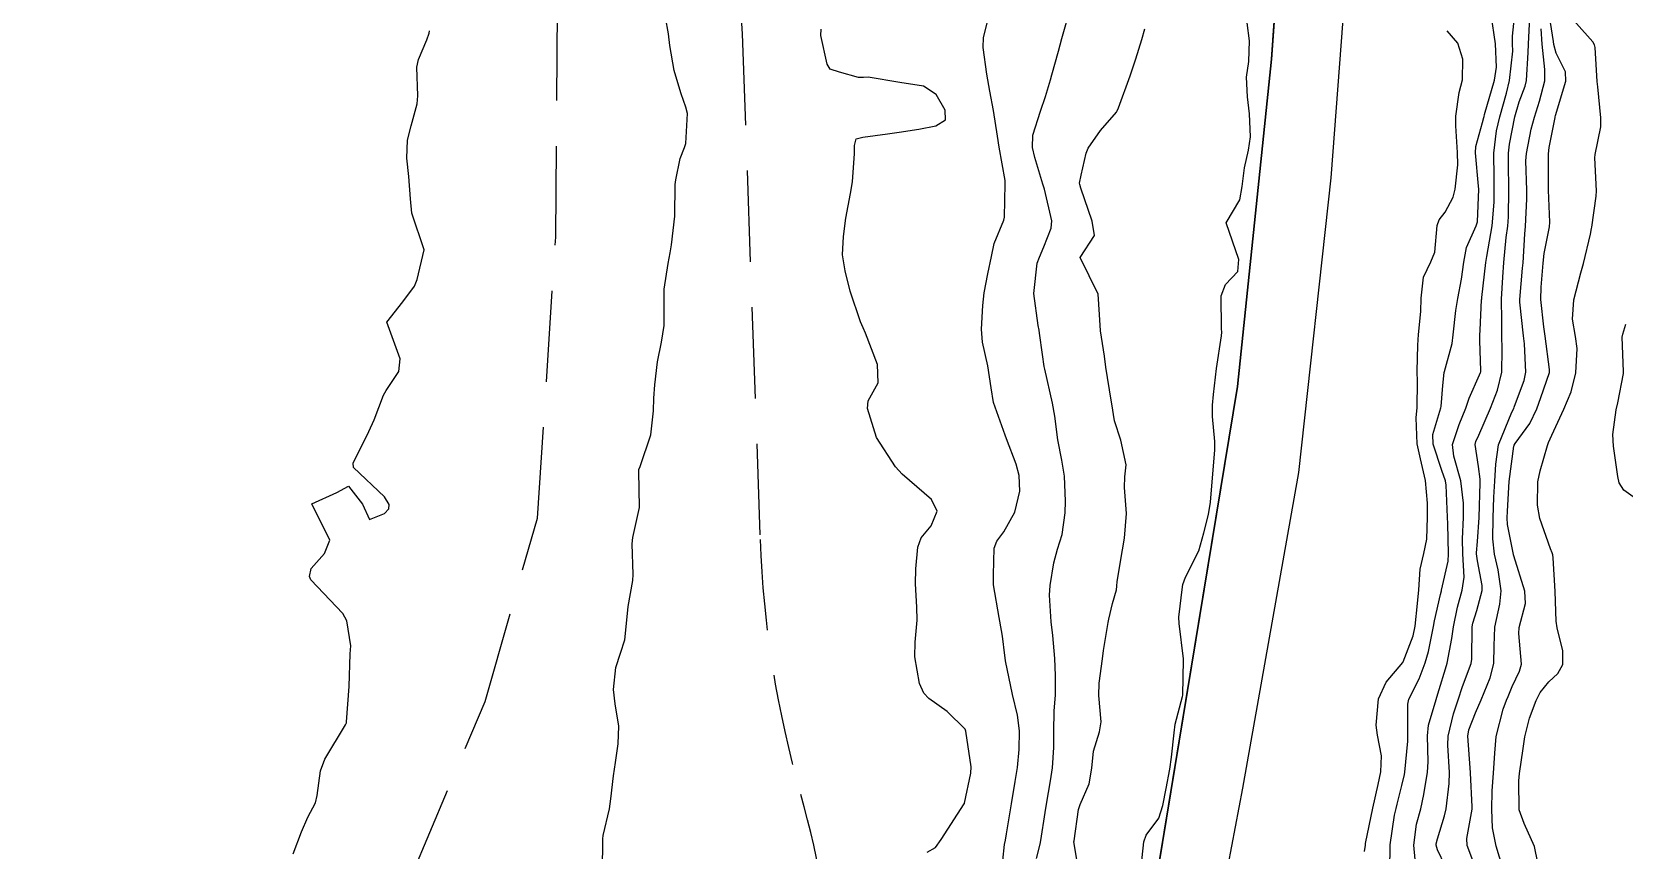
# Model space of a CAD drawing. Header units: metres. Extents: x 298520 to 308411, y 7433745 to 7450750.
# Drawn here: x 305099.4 to 305186.8, y 7438022.5 to 7438067.4 of the extents above; entities that cross this region are included whole.
import ezdxf

# ---------------------------------------------------------------- set-up
doc = ezdxf.new("R2010")
doc.units = ezdxf.units.M
doc.header["$LTSCALE"] = 10
doc.linetypes.add('CONTINUO', pattern=[0])
doc.linetypes.add('DASHED', pattern=[0.75, 0.5, -0.25])
for name, color, linetype in [('Curvas de Nivel 1m', 11, 'Continuous'), ('Curvas de Nivel 5m', 15, 'Continuous'), ('Eixo_Estaqueamento', 45, 'CONTINUO'), ('Linha Férrea', 251, 'TRACKS'), ('Vias Secundárias', 230, 'DASHED')]:
    doc.layers.add(name, color=color, linetype=linetype)
doc.linetypes.add('TRACKS', pattern='A,0.15,[130,ltypeshp.shx,S=0.25,R=0,X=0,Y=0],0.15', length=0.3)

msp = doc.modelspace()

# ---------------------------------------------------------------- linework, layer by layer
at = {"layer": 'Curvas de Nivel 1m', "flags": 128}
for points, elevation in [([(305175.293, 7438022.02), (305175.217, 7438022.813), (305175.367, 7438023.969), (305175.592, 7438024.809), (305175.767, 7438025.585), (305175.96, 7438026.806), (305175.993, 7438027.382), (305175.963, 7438028.806), (305176.01, 7438029.384), (305176.437, 7438030.802), (305176.48, 7438030.926), (305176.611, 7438031.34), (305176.943, 7438032.482), (305177.034, 7438032.796), (305177.299, 7438034.141), (305177.39, 7438034.793), (305177.602, 7438035.858), (305177.874, 7438036.788), (305177.969, 7438037.509), (305177.9, 7438038.788), (305177.882, 7438039.617), (305177.935, 7438040.788), (305177.946, 7438041.577), (305177.794, 7438042.79), (305177.414, 7438044.146), (305177.343, 7438044.794), (305177.692, 7438045.883), (305178.058, 7438046.787), (305178.253, 7438047.334), (305178.82, 7438048.606), (305178.869, 7438048.733), (305178.882, 7438048.779), (305178.881, 7438048.837), (305178.84, 7438050.474), (305178.831, 7438050.78), (305178.847, 7438051.048), (305178.935, 7438052.716), (305178.939, 7438052.779), (305178.941, 7438052.847), (305179.171, 7438054.776), (305179.226, 7438055.105), (305179.517, 7438056.771), (305179.623, 7438058.079), (305179.629, 7438058.77), (305179.614, 7438059.434), (305179.608, 7438060.77), (305179.758, 7438061.992), (305179.932, 7438062.766), (305180.298, 7438064.052), (305180.459, 7438064.758), (305180.638, 7438066.365), (305180.625, 7438066.756), (305180.619, 7438067.177), (305180.795, 7438068.754)], 712), ([(305182.186, 7438021.034), (305181.837, 7438022.737), (305181.264, 7438024.004), (305181.002, 7438024.745), (305180.971, 7438026.332), (305181.011, 7438026.746), (305181.208, 7438028.113), (305181.31, 7438028.743), (305181.565, 7438029.768), (305181.918, 7438030.737), (305182.153, 7438031.192), (305182.619, 7438031.772), (305183.117, 7438032.234), (305183.383, 7438032.722), (305183.394, 7438033.472), (305183.075, 7438034.724), (305183.021, 7438035.089), (305182.964, 7438036.726), (305182.865, 7438038.563), (305182.844, 7438038.728), (305182.811, 7438038.836), (305182.706, 7438039.058), (305182.128, 7438040.736), (305182.008, 7438041.463), (305182.023, 7438042.737), (305182.146, 7438043.349), (305182.545, 7438044.732), (305182.605, 7438044.901), (305182.779, 7438045.293), (305183.448, 7438046.72), (305183.856, 7438047.666), (305184.099, 7438048.711), (305184.173, 7438050.047), (305184.087, 7438050.711), (305183.919, 7438051.652), (305183.993, 7438052.713), (305184.383, 7438054.202), (305184.519, 7438054.706), (305184.909, 7438056.323), (305184.97, 7438056.642), (305184.976, 7438056.699), (305185.224, 7438058.411), (305185.245, 7438058.697), (305185.147, 7438060.512), (305185.165, 7438060.698), (305185.468, 7438062.213), (305185.476, 7438062.695), (305185.302, 7438064.405), (305185.282, 7438064.697), (305185.161, 7438066.569), (305185.134, 7438066.699), (305185.036, 7438066.877), (305183.398, 7438068.725)], 716), ([(305130.684, 7438021.348), (305130.701, 7438023.157), (305130.728, 7438023.348), (305131.068, 7438024.805), (305131.15, 7438025.344), (305131.285, 7438026.61), (305131.394, 7438027.342), (305131.553, 7438028.36), (305131.575, 7438029.34), (305131.377, 7438030.56), (305131.28, 7438031.343), (305131.408, 7438032.555), (305131.674, 7438033.34), (305131.902, 7438034.075), (305132.044, 7438035.336), (305132.102, 7438035.895), (305132.341, 7438037.333), (305132.367, 7438037.652), (305132.32, 7438039.334), (305132.347, 7438039.693), (305132.723, 7438041.33), (305132.67, 7438043.331), (305132.679, 7438043.406), (305132.755, 7438043.581), (305133.343, 7438045.321), (305133.482, 7438046.63), (305133.508, 7438047.319), (305133.556, 7438048.064), (305133.7, 7438049.317), (305133.927, 7438050.407), (305134.069, 7438051.312), (305134.071, 7438052.095), (305134.071, 7438053.312), (305134.296, 7438054.718), (305134.404, 7438055.307), (305134.47, 7438055.735), (305134.653, 7438057.304), (305134.679, 7438059.043), (305134.707, 7438059.304), (305134.955, 7438060.465), (305135.176, 7438061.083), (305135.265, 7438061.297), (305135.341, 7438062.943), (305135.26, 7438063.297), (305135, 7438064.02), (305134.702, 7438064.997), (305134.624, 7438065.306), (305134.379, 7438066.663), (305134.3, 7438067.311), (305134.136, 7438068.224)], 704), ([(305152.569, 7438021.089), (305152.754, 7438022.841), (305152.798, 7438023.086), (305152.865, 7438023.434), (305153.124, 7438025.081), (305153.324, 7438026.305), (305153.454, 7438027.077), (305153.548, 7438028.051), (305153.566, 7438029.075), (305153.454, 7438029.939), (305153.183, 7438031.081), (305152.804, 7438032.914), (305152.775, 7438033.088), (305152.76, 7438033.214), (305152.645, 7438034.28), (305152.5, 7438035.092), (305152.452, 7438035.296), (305152.145, 7438037.095), (305152.151, 7438037.633), (305152.185, 7438039.095), (305152.32, 7438039.48), (305152.712, 7438040.003), (305153.32, 7438041.081), (305153.593, 7438042.224), (305153.558, 7438043.078), (305153.388, 7438043.709), (305152.86, 7438045.089), (305152.776, 7438045.304), (305152.138, 7438047.097), (305152.007, 7438047.902), (305151.824, 7438049.1), (305151.544, 7438050.395), (305151.486, 7438051.104), (305151.556, 7438052.409), (305151.623, 7438053.102), (305151.841, 7438054.143), (305152.037, 7438055.099), (305152.18, 7438055.817), (305152.713, 7438057.092), (305152.753, 7438057.254), (305152.792, 7438059.092), (305152.775, 7438059.261), (305152.457, 7438061.095), (305152.368, 7438061.7), (305152.148, 7438063.098), (305151.942, 7438064.162), (305151.784, 7438065.102), (305151.569, 7438066.563), (305151.588, 7438067.104), (305151.896, 7438068.255)], 706), ([(305154.498, 7438022.081), (305154.703, 7438022.865), (305154.74, 7438023.058), (305154.984, 7438024.6), (305155.053, 7438025.055), (305155.268, 7438026.337), (305155.381, 7438027.052), (305155.463, 7438028.162), (305155.461, 7438029.051), (305155.479, 7438030.166), (305155.538, 7438031.051), (305155.546, 7438032.124), (305155.509, 7438033.051), (305155.394, 7438034.303), (305155.303, 7438035.053), (305155.209, 7438036.521), (305155.247, 7438037.054), (305155.461, 7438038.287), (305155.662, 7438039.05), (305155.904, 7438039.855), (305156.075, 7438041.046), (305156.101, 7438041.678), (305156.042, 7438043.047), (305155.89, 7438043.92), (305155.68, 7438045.051), (305155.507, 7438046.338), (305155.387, 7438047.054), (305154.954, 7438048.926), (305154.929, 7438049.059), (305154.83, 7438049.722), (305154.667, 7438050.889), (305154.644, 7438051.063), (305154.595, 7438051.315), (305154.354, 7438053.068), (305154.548, 7438054.724), (305154.664, 7438055.063), (305154.899, 7438055.621), (305155.317, 7438056.648), (305155.349, 7438057.056), (305154.939, 7438058.799), (305154.86, 7438059.061), (305154.413, 7438060.523), (305154.29, 7438061.07), (305154.294, 7438061.749), (305154.726, 7438063.064), (305155.001, 7438063.865), (305155.273, 7438064.795), (305155.353, 7438065.057), (305155.716, 7438066.363), (305155.903, 7438067.051), (305156.15, 7438067.946)], 707), ([(305160.213, 7438021.268), (305160.391, 7438022.992), (305160.517, 7438023.359), (305161.219, 7438024.29), (305161.442, 7438024.981), (305161.615, 7438025.911), (305161.813, 7438026.977), (305161.913, 7438027.633), (305162.054, 7438028.975), (305162.123, 7438029.44), (305162.518, 7438030.971), (305162.531, 7438031.044), (305162.574, 7438032.971), (305162.565, 7438033.039), (305162.327, 7438034.973), (305162.324, 7438035.307), (305162.516, 7438036.972), (305162.54, 7438037.116), (305162.688, 7438037.509), (305163.41, 7438038.959), (305163.695, 7438039.937), (305163.943, 7438040.952), (305164.062, 7438041.621), (305164.159, 7438042.949), (305164.294, 7438044.473), (305164.297, 7438044.947), (305164.166, 7438046.329), (305164.171, 7438046.949), (305164.219, 7438047.532), (305164.385, 7438048.947), (305164.651, 7438050.753), (305164.667, 7438050.943), (305164.653, 7438051.136), (305164.637, 7438052.944), (305164.879, 7438053.561), (305165.55, 7438054.27), (305165.609, 7438054.933), (305164.913, 7438056.94), (305165.657, 7438058.208), (305165.788, 7438058.932), (305165.918, 7438059.965), (305166.147, 7438060.928), (305166.244, 7438061.657), (305166.201, 7438062.928), (305166.076, 7438063.855), (305166.034, 7438064.93), (305166.151, 7438065.799), (305166.192, 7438066.928), (305166.063, 7438067.915)], 709), ([(305173.903, 7438021.417), (305173.922, 7438022.829), (305174.157, 7438024.454), (305174.238, 7438024.824), (305174.294, 7438025.066), (305174.552, 7438026.089), (305174.698, 7438026.681), (305174.722, 7438026.818), (305174.879, 7438028.518), (305174.888, 7438028.817), (305174.876, 7438030.542), (305174.942, 7438030.817), (305175.503, 7438031.928), (305175.84, 7438032.808), (305176.019, 7438033.426), (305176.288, 7438034.804), (305176.345, 7438035.116), (305176.679, 7438036.567), (305176.728, 7438036.753), (305176.737, 7438036.799), (305177.104, 7438038.391), (305177.121, 7438038.796), (305177.075, 7438040.441), (305177.068, 7438040.797), (305176.988, 7438042.558), (305176.949, 7438042.798), (305176.758, 7438043.352), (305176.269, 7438044.805), (305176.247, 7438045.337), (305176.701, 7438046.801), (305176.72, 7438046.875), (305176.811, 7438048.015), (305176.885, 7438048.736), (305176.896, 7438048.799), (305177.309, 7438050.325), (305177.38, 7438050.795), (305177.524, 7438052.132), (305177.624, 7438052.792), (305177.822, 7438053.853), (305177.951, 7438054.789), (305178.098, 7438055.591), (305178.641, 7438056.783), (305178.701, 7438056.997), (305178.774, 7438058.782), (305178.767, 7438058.959), (305178.601, 7438060.784), (305178.616, 7438061.136), (305178.988, 7438062.448), (305179.054, 7438062.717), (305179.07, 7438062.779), (305179.097, 7438062.882), (305179.634, 7438064.771), (305179.742, 7438065.491), (305179.699, 7438066.77), (305179.46, 7438068.371)], 711), ([(305177.347, 7438020.791), (305176.509, 7438022.558), (305176.435, 7438022.801), (305176.439, 7438022.875), (305176.516, 7438023.149), (305176.903, 7438024.423), (305176.987, 7438024.795), (305177.156, 7438026.192), (305177.167, 7438026.794), (305177.079, 7438028.294), (305177.103, 7438028.795), (305177.382, 7438030.005), (305177.64, 7438030.79), (305177.892, 7438031.509), (305178.356, 7438032.783), (305178.397, 7438033.02), (305178.415, 7438034.782), (305178.446, 7438034.992), (305178.667, 7438035.686), (305178.956, 7438036.776), (305178.955, 7438037.045), (305178.699, 7438038.404), (305178.646, 7438038.781), (305178.644, 7438038.84), (305178.71, 7438039.469), (305178.807, 7438040.779), (305178.852, 7438042.678), (305178.857, 7438042.778), (305178.858, 7438042.883), (305178.761, 7438043.571), (305178.58, 7438044.782), (305178.609, 7438044.947), (305178.778, 7438045.301), (305179.422, 7438046.771), (305179.805, 7438047.768), (305180.043, 7438048.762), (305180.067, 7438049.993), (305180.046, 7438050.762), (305180.038, 7438051.579), (305180.022, 7438052.763), (305180.09, 7438053.966), (305180.161, 7438054.761), (305180.284, 7438056.137), (305180.363, 7438056.758), (305180.405, 7438057.273), (305180.431, 7438058.758), (305180.409, 7438060.21), (305180.415, 7438060.758), (305180.471, 7438061.257), (305180.764, 7438062.753), (305181.001, 7438063.576), (305181.321, 7438064.436), (305181.398, 7438064.746), (305181.489, 7438066.285), (305181.507, 7438066.745), (305181.582, 7438068.218)], 713), ([(305113.71, 7438022.336), (305114.16, 7438023.545), (305114.521, 7438024.347), (305114.94, 7438025.125), (305115.029, 7438025.535), (305115.203, 7438026.884), (305115.45, 7438027.531), (305116.582, 7438029.406), (305116.631, 7438029.519), (305116.639, 7438029.575), (305116.78, 7438031.517), (305116.844, 7438033.302), (305116.862, 7438033.517), (305116.866, 7438033.747), (305116.649, 7438035.12), (305116.432, 7438035.522), (305114.68, 7438037.356), (305114.606, 7438037.541), (305114.687, 7438037.977), (305115.423, 7438038.805), (305115.724, 7438039.53), (305114.723, 7438041.54), (305116.11, 7438042.149), (305116.738, 7438042.505), (305117.512, 7438041.508), (305117.888, 7438040.676), (305118.718, 7438040.996), (305118.959, 7438041.249), (305118.98, 7438041.487), (305118.729, 7438041.912), (305117.026, 7438043.516), (305116.997, 7438043.758), (305117.852, 7438045.504), (305118.15, 7438046.132), (305118.671, 7438047.492), (305118.805, 7438047.741), (305119.515, 7438048.784), (305119.584, 7438049.482), (305118.843, 7438051.49), (305119.729, 7438052.612), (305120.362, 7438053.475), (305120.521, 7438053.829), (305120.893, 7438055.47), (305120.226, 7438057.477), (305120.146, 7438058.263), (305120.062, 7438059.479), (305119.949, 7438060.484), (305119.989, 7438061.48), (305120.182, 7438062.271), (305120.522, 7438063.475), (305120.554, 7438063.918), (305120.494, 7438065.475), (305120.585, 7438065.909), (305121.035, 7438066.974), (305121.171, 7438067.339), (305121.191, 7438067.469)], 703), ([(305156.885, 7438021.036), (305156.561, 7438022.991), (305156.562, 7438023.04), (305156.807, 7438024.76), (305156.904, 7438025.036), (305157.403, 7438026.179), (305157.543, 7438027.03), (305157.63, 7438027.972), (305157.963, 7438029.026), (305158.045, 7438029.569), (305157.931, 7438031.027), (305157.943, 7438031.696), (305158.127, 7438033.025), (305158.182, 7438033.48), (305158.435, 7438035.022), (305158.472, 7438035.205), (305158.668, 7438036.057), (305158.89, 7438036.807), (305158.917, 7438037.016), (305158.938, 7438037.269), (305159.231, 7438039.012), (305159.34, 7438039.642), (305159.448, 7438041.009), (305159.332, 7438042.423), (305159.346, 7438043.011), (305159.428, 7438043.679), (305159.127, 7438045.015), (305158.789, 7438046.08), (305158.635, 7438047.022), (305158.606, 7438047.221), (305158.313, 7438049.025), (305158.227, 7438049.628), (305158.021, 7438051.028), (305157.968, 7438051.917), (305157.884, 7438053.03), (305156.893, 7438055.04), (305157.692, 7438056.245), (305157.556, 7438057.034), (305156.94, 7438058.842), (305156.881, 7438059.041), (305156.871, 7438059.113), (305156.948, 7438059.556), (305157.225, 7438060.773), (305157.331, 7438061.036), (305158.008, 7438062), (305158.895, 7438063.021), (305158.932, 7438063.082), (305158.995, 7438063.251), (305159.639, 7438065.011), (305159.955, 7438065.939), (305160.282, 7438066.998), (305160.45, 7438067.588)], 708), ([(305178.498, 7438021.816), (305178.135, 7438022.784), (305178.124, 7438023.176), (305178.405, 7438024.781), (305178.41, 7438024.906), (305178.319, 7438026.782), (305178.302, 7438027.046), (305178.173, 7438028.784), (305178.23, 7438029.14), (305178.596, 7438030.074), (305178.9, 7438030.776), (305179.409, 7438031.98), (305179.606, 7438032.765), (305179.627, 7438033.749), (305179.662, 7438034.765), (305179.926, 7438036.022), (305180.01, 7438036.76), (305179.838, 7438037.907), (305179.641, 7438038.766), (305179.552, 7438039.608), (305179.57, 7438040.767), (305179.606, 7438041.901), (305179.651, 7438042.767), (305179.711, 7438043.714), (305179.861, 7438044.764), (305180.6, 7438046.561), (305180.692, 7438046.752), (305180.719, 7438046.826), (305180.797, 7438047.026), (305181.273, 7438048.288), (305181.36, 7438048.745), (305181.278, 7438050.306), (305181.228, 7438050.746), (305181.026, 7438052.594), (305181.027, 7438052.748), (305181.185, 7438054.452), (305181.205, 7438054.747), (305181.31, 7438056.345), (305181.342, 7438056.746), (305181.418, 7438058.263), (305181.413, 7438058.745), (305181.362, 7438060.343), (305181.39, 7438060.746), (305181.647, 7438062.079), (305181.827, 7438062.742), (305182.116, 7438063.625), (305182.395, 7438064.736), (305182.402, 7438065.353), (305182.251, 7438066.738), (305182.193, 7438067.592)], 714), ([(305188.089, 7438041.31), (305186.747, 7438042.279), (305186.49, 7438042.683), (305186.416, 7438043.024), (305186.169, 7438044.686), (305186.13, 7438045.336), (305186.316, 7438046.685), (305186.404, 7438047.078), (305186.717, 7438048.681), (305186.72, 7438048.785), (305186.654, 7438050.682), (305186.683, 7438050.844), (305186.853, 7438051.378)], 717)]:
    msp.add_lwpolyline(points, dxfattribs=dict(at, elevation=elevation))
at = {"layer": 'Curvas de Nivel 5m', "flags": 128}
for points, elevation in [([(305180.285, 7438020.954), (305179.732, 7438022.762), (305179.523, 7438023.765), (305179.497, 7438024.766), (305179.519, 7438025.795), (305179.58, 7438026.765), (305179.659, 7438027.849), (305179.725, 7438028.763), (305180.107, 7438030.266), (305180.305, 7438030.754), (305180.396, 7438030.963), (305180.614, 7438031.513), (305181.018, 7438032.355), (305181.129, 7438032.745), (305180.983, 7438034.413), (305180.998, 7438034.747), (305181.341, 7438036.069), (305181.313, 7438036.744), (305180.702, 7438038.678), (305180.686, 7438038.734), (305180.68, 7438038.75), (305180.359, 7438040.395), (305180.343, 7438040.756), (305180.356, 7438041.129), (305180.445, 7438042.755), (305180.709, 7438044.688), (305180.72, 7438044.751), (305180.774, 7438044.846), (305181.586, 7438045.941), (305181.958, 7438046.738), (305182.177, 7438047.362), (305182.654, 7438048.732), (305182.665, 7438048.891), (305182.413, 7438050.734), (305182.343, 7438051.242), (305182.19, 7438052.737), (305182.199, 7438053.418), (305182.302, 7438054.736), (305182.368, 7438055.265), (305182.656, 7438056.733), (305182.676, 7438056.973), (305182.608, 7438058.733), (305182.596, 7438059.084), (305182.595, 7438060.734), (305182.634, 7438061.068), (305182.963, 7438062.73), (305182.965, 7438062.758), (305182.994, 7438062.839), (305183.553, 7438064.722), (305183.53, 7438065.234), (305183.028, 7438066.249), (305182.902, 7438066.731), (305182.877, 7438066.889), (305182.592, 7438068.735)], 715), ([(305148.502, 7438022.423), (305148.965, 7438022.674), (305149.279, 7438023.129), (305150.533, 7438025.069), (305150.552, 7438025.091), (305150.559, 7438025.11), (305150.904, 7438026.76), (305150.917, 7438027.106), (305150.624, 7438029.068), (305150.611, 7438029.11), (305150.584, 7438029.17), (305149.603, 7438030.134), (305148.6, 7438030.86), (305148.315, 7438031.143), (305148.081, 7438031.675), (305147.822, 7438033.148), (305147.847, 7438033.942), (305147.954, 7438035.147), (305147.94, 7438035.871), (305147.864, 7438037.148), (305147.88, 7438037.959), (305147.992, 7438039.147), (305148.179, 7438039.675), (305148.715, 7438040.33), (305149.057, 7438041.135), (305148.732, 7438041.761), (305147.134, 7438043.156), (305146.757, 7438043.559), (305145.725, 7438045.17), (305145.22, 7438046.753), (305145.273, 7438047.175), (305145.807, 7438048.176), (305145.785, 7438049.17), (305145.124, 7438050.894), (305144.989, 7438051.179), (305144.848, 7438051.507), (305144.276, 7438053.189), (305143.999, 7438054.309), (305143.861, 7438055.195), (305143.91, 7438056.193), (305144.046, 7438057.193), (305144.296, 7438058.549), (305144.404, 7438059.188), (305144.522, 7438060.75), (305144.51, 7438061.187), (305144.598, 7438061.556), (305144.97, 7438061.643), (305146.318, 7438061.821), (305146.974, 7438061.924), (305148.044, 7438062.077), (305148.98, 7438062.27), (305149.517, 7438062.593), (305149.49, 7438063.125), (305149.002, 7438063.989), (305148.297, 7438064.432), (305147.008, 7438064.645), (305145.262, 7438064.926), (305145.01, 7438064.924), (305144.734, 7438064.908), (305143.7, 7438065.2), (305143.184, 7438065.377), (305143.017, 7438065.656), (305142.676, 7438067.214), (305142.691, 7438067.561)], 705), ([(305172.507, 7438022.455), (305172.552, 7438022.81), (305172.554, 7438022.849), (305172.562, 7438022.898), (305172.962, 7438024.844), (305173.259, 7438026.133), (305173.402, 7438026.837), (305173.435, 7438027.701), (305173.225, 7438028.84), (305173.146, 7438029.399), (305173.266, 7438030.84), (305173.692, 7438031.758), (305174.606, 7438032.82), (305174.633, 7438032.859), (305175.177, 7438034.285), (305175.287, 7438034.814), (305175.422, 7438036.062), (305175.482, 7438036.812), (305175.562, 7438037.943), (305175.756, 7438038.809), (305175.917, 7438039.602), (305175.959, 7438040.808), (305175.965, 7438041.577), (305175.857, 7438042.809), (305175.571, 7438044.006), (305175.393, 7438044.814), (305175.347, 7438046.254), (305175.387, 7438046.814), (305175.405, 7438048.223), (305175.396, 7438048.814), (305175.426, 7438050.226), (305175.469, 7438050.814), (305175.588, 7438052.087), (305175.624, 7438052.812), (305175.736, 7438053.96), (305176.149, 7438054.807), (305176.372, 7438055.331), (305176.499, 7438056.804), (305176.606, 7438057.115), (305176.924, 7438057.522), (305177.371, 7438058.361), (305177.477, 7438058.795), (305177.622, 7438060.128), (305177.607, 7438060.794), (305177.515, 7438062.264), (305177.516, 7438062.795), (305177.703, 7438064.096), (305177.877, 7438064.791), (305177.894, 7438065.922), (305177.625, 7438066.794), (305177.043, 7438067.48)], 710)]:
    msp.add_lwpolyline(points, dxfattribs=dict(at, elevation=elevation))
at = {"layer": 'Eixo_Estaqueamento'}
msp.add_lwpolyline([(305157.36, 7438183.653), (305163.051, 7438159.253), (305165.734, 7438144.803), (305167.442, 7438129.409), (305168.499, 7438111.609), (305168.697, 7438098.822), (305168.452, 7438080.499), (305167.399, 7438065.921), (305165.529, 7438047.968), (305160.498, 7438017.389), (305155.626, 7437993.858), (305150.277, 7437969.227), (305143.477, 7437941.139), (305137.356, 7437914.575)], dxfattribs=at)
at = {"layer": 'Linha Férrea', "flags": 128}
msp.add_lwpolyline([(307827.162, 7434249.95), (307821.558, 7434258.806), (307819.524, 7434262.43), (307816.304, 7434268.219), (307813.681, 7434272.301), (307811.637, 7434275.461), (307798.221, 7434296.136), (307773.738, 7434334.032), (307761.734, 7434352.011), (307752.472, 7434367.888), (307735.134, 7434393.38), (307710.738, 7434431.015), (307694.807, 7434455.28), (307677.699, 7434482.208), (307665.381, 7434501.663), (307643.884, 7434534.842), (307627.559, 7434562.543), (307613.51, 7434586.874), (307596.955, 7434617.47), (307576.402, 7434659.978), (307564.169, 7434687.319), (307541.059, 7434734.946), (307530.172, 7434758.545), (307516.917, 7434785.92), (307501.763, 7434817.247), (307481.679, 7434859.302), (307459.201, 7434904.199), (307442.79, 7434936.268), (307425.275, 7434968.915), (307411.694, 7434992.242), (307402.565, 7435007.679), (307388.848, 7435028.501), (307366.947, 7435058.298), (307352.497, 7435076.75), (307335.708, 7435095.815), (307323.737, 7435108.404), (307304.876, 7435127.211), (307280.641, 7435149.596), (307260.895, 7435166.247), (307239.502, 7435183.006), (307222.59, 7435195.397), (307206.912, 7435206.431), (307191.542, 7435216.923), (307180.978, 7435223.581), (307147.083, 7435245.035), (307110.179, 7435267.866), (307071.327, 7435292.081), (307013.035, 7435328.917), (306934.22, 7435378.293), (306890.853, 7435406.012), (306860.761, 7435425.266), (306830.445, 7435444.172), (306783.165, 7435474.002), (306743.292, 7435499.125), (306730.646, 7435506.804), (306700.006, 7435524.558), (306649.968, 7435556.158), (306620.536, 7435574.685), (306585.884, 7435596.365), (306549.21, 7435619.443), (306511.464, 7435642.992), (306481.3, 7435662.066), (306449.914, 7435681.79), (306417.31, 7435702.158), (306386.499, 7435720.658), (306359.57, 7435735.78), (306332.265, 7435749.95), (306295.736, 7435767.254), (306254.914, 7435784.832), (306234.551, 7435793.029), (306198.8, 7435806.042), (306177.427, 7435813.736), (306139.201, 7435826.142), (306101.034, 7435838.043), (306051.969, 7435853.031), (306008.186, 7435866.647), (306003.579, 7435868.042), (305974.115, 7435878.736), (305939.654, 7435889.448), (305902.227, 7435900.737), (305881.18, 7435906.223), (305868.578, 7435910.192), (305845.541, 7435919.118), (305815.171, 7435933.297), (305786.711, 7435949.033), (305760.876, 7435966.424), (305735.18, 7435986.894), (305723.755, 7435997.052), (305696.097, 7436025.188), (305678.2, 7436047.897), (305661.02, 7436071.863), (305645.017, 7436096.315), (305622.371, 7436129.703), (305596.142, 7436168.749), (305576.091, 7436198.746), (305559.429, 7436223.15), (305539.44, 7436252.716), (305521.42, 7436279.841), (305512.691, 7436292.824), (305499.486, 7436312.983), (305480.027, 7436341.606), (305460.301, 7436370.83), (305441.558, 7436398.43), (305421.25, 7436428.242), (305402.577, 7436456.088), (305384.092, 7436483.75), (305369.125, 7436505.554), (305351.225, 7436532.173), (305338.344, 7436551.44), (305322.726, 7436574.869), (305306.914, 7436598.296), (305293.244, 7436619.058), (305277.818, 7436644.307), (305263.888, 7436668.981), (305254.713, 7436687.725), (305243.781, 7436710.837), (305233.952, 7436734.393), (305225.106, 7436755.865), (305215.533, 7436780.472), (305201.607, 7436815.682), (305193.173, 7436837.83), (305177.384, 7436877.752), (305166.792, 7436904.686), (305153.942, 7436937.689), (305141.501, 7436969.136), (305130.697, 7436996.497), (305122.016, 7437018.504), (305113.061, 7437043.102), (305101.513, 7437072.011), (305093.245, 7437092.935), (305082.037, 7437121.364), (305073.353, 7437143.916), (305060.568, 7437176.453), (305050.18, 7437206.397), (305043.414, 7437227.867), (305037.467, 7437248.165), (305034.526, 7437261.706), (305031.724, 7437274.104), (305028.718, 7437297.869), (305025.03, 7437326.573), (305023.117, 7437358.555), (305023.119, 7437387.114), (305024.829, 7437414.867), (305027.312, 7437439.505), (305027.407, 7437441.256), (305030.711, 7437462.666), (305036.039, 7437488.902), (305042.465, 7437516.919), (305048.776, 7437544.538), (305055.475, 7437572.1), (305062.866, 7437603.389), (305069.498, 7437630.688), (305077.032, 7437662.821), (305085.46, 7437698.138), (305091.819, 7437727.643), (305097.21, 7437749.95), (305103.918, 7437777.268), (305111.101, 7437807.1), (305121.202, 7437849.915), (305125.406, 7437866.973), (305130.992, 7437888.732), (305137.356, 7437914.575), (305143.477, 7437941.139), (305150.277, 7437969.227), (305155.626, 7437993.858), (305160.498, 7438017.389), (305165.529, 7438047.968), (305167.399, 7438065.921), (305168.452, 7438080.499), (305168.697, 7438098.822), (305168.499, 7438111.609), (305167.442, 7438129.409), (305165.734, 7438144.803), (305163.051, 7438159.253), (305157.36, 7438183.653), (305149.712, 7438209.61), (305142.146, 7438230.516), (305132.877, 7438252.552), (305120.435, 7438277.838), (305109.119, 7438297.22), (305107.007, 7438300.233), (305099.258, 7438311.382), (305091.426, 7438322.415), (305083.384, 7438332.797), (305079.569, 7438337.519), (305074.8, 7438344.056), (305056.823, 7438367.077), (305041.935, 7438386.352), (305023.225, 7438411.978), (305005.975, 7438436.561), (304993.284, 7438456.495), (304983.121, 7438473.171), (304969.538, 7438498.699), (304959.938, 7438517.087), (304947.328, 7438543.432), (304933.09, 7438572.791), (304924.306, 7438590.948), (304918.204, 7438604.464), (304911.783, 7438619.158), (304905.926, 7438632.437), (304900.315, 7438648.46), (304895.834, 7438661.886), (304892.174, 7438674.496), (304887.946, 7438691.238), (304884.694, 7438706.937), (304881.848, 7438723.698), (304879.326, 7438740.134), (304878.187, 7438758.916), (304877.537, 7438778.358), (304877.211, 7438799.094), (304877.455, 7438830.881), (304877.861, 7438863.017), (304878.268, 7438892.702), (304878.595, 7438920.109), (304878.677, 7438952.239), (304877.945, 7438980.303), (304876.318, 7439009.018), (304874.936, 7439022.788), (304873.229, 7439037.841), (304870.14, 7439056.141), (304864.855, 7439082.077), (304859.079, 7439105.013), (304850.377, 7439133.889), (304843.057, 7439154.06), (304836.382, 7439171.237), (304828.249, 7439190.114), (304817.674, 7439211.83), (304806.69, 7439232.736), (304796.364, 7439250.871), (304785.222, 7439269.009), (304772.779, 7439289.097), (304755.7, 7439316.738), (304736.912, 7439345.938), (304718.848, 7439374.335), (304700.222, 7439403.624), (304676.465, 7439440.714), (304659.061, 7439468.061), (304641.493, 7439495.549), (304629.289, 7439514.996), (304612.29, 7439541.915), (304598.786, 7439563.312), (304583.088, 7439588.524), (304568.608, 7439611.383), (304554.371, 7439633.59), (304540.465, 7439656.114), (304527.858, 7439675.88), (304515.488, 7439695.965), (304501.015, 7439718.74), (304492.557, 7439732.179), (304481.09, 7439749.95), (304464.698, 7439773.555), (304458.701, 7439781.55), (304447.468, 7439795.482), (304430.85, 7439814.016), (304417.942, 7439826.867), (304407.625, 7439836.385), (304393.358, 7439848.486), (304380.404, 7439858.342), (304362.661, 7439870.737), (304347.086, 7439880.296), (304333.248, 7439887.82), (304320.73, 7439894.061), (304304.927, 7439900.989), (304286.443, 7439908.157), (304266.642, 7439915.416), (304246.691, 7439922.501), (304225.186, 7439929.977), (304198.999, 7439939.195), (304168.468, 7439950.001), (304152.888, 7439955.629), (304135.919, 7439962.486), (304121.351, 7439968.798), (304105.783, 7439976.385), (304088.736, 7439985.334), (304071.183, 7439995.831), (304051.503, 7440008.737), (304042.509, 7440015.334), (304023.022, 7440030.473), (304002.682, 7440048.64), (303992.184, 7440058.522), (303980.444, 7440070.491), (303965.024, 7440086.226), (303949.368, 7440102.496), (303932.051, 7440120.671), (303917.21, 7440136.166), (303903.071, 7440150.772), (303879.085, 7440174.998), (303863.629, 7440189.711), (303849.061, 7440203.116), (303838.551, 7440211.886), (303825.964, 7440222.577), (303811.471, 7440233.814), (303798.026, 7440243.583), (303789.167, 7440249.782, 0.048699), (303782.733, 7440254.326, -0.013971), (303778.977, 7440256.716, 0.011385), (303767.539, 7440264.078, 0.000455), (303759.243, 7440269.144, 0.004014), (303749.319, 7440275.082, 0.008965), (303739.521, 7440280.605), (303729.166, 7440286.199), (303717.711, 7440292.151), (303693.717, 7440304.367), (303679.104, 7440311.896), (303660.942, 7440321.331), (303642.972, 7440330.918), (303636.468, 7440334.548), (303624.836, 7440341.295), (303611.994, 7440348.943), (303603.079, 7440354.598), (303596.281, 7440359.102), (303587.51, 7440365.427), (303578.605, 7440372.221), (303569.48, 7440379.633), (303558.633, 7440389.129), (303549.894, 7440397.253), (303541.539, 7440405.465), (303534.882, 7440412.293), (303523.465, 7440424.473), (303512.292, 7440437.463), (303502.617, 7440449.258), (303497.008, 7440456.501), (303488.044, 7440468.694), (303481.424, 7440477.682), (303475.375, 7440486.349), (303465.786, 7440500.535), (303456.113, 7440515.599), (303445.613, 7440532.252), (303432.87, 7440552.628), (303423.186, 7440568.064, -0.000757), (303417.987, 7440576.145, 0.007668), (303411.654, 7440585.694), (303403.602, 7440597.441), (303394.768, 7440609.244), (303388.857, 7440616.919), (303381.264, 7440625.91), (303374.43, 7440633.824), (303364.889, 7440644.089), (303358.774, 7440650.239), (303349.646, 7440658.739), (303339.722, 7440667.523), (303332.656, 7440673.464), (303326.724, 7440678.049, -0.018136), (303320.919, 7440682.537, 0.027105), (303312.535, 7440688.782, -0.001525), (303306.785, 7440692.624), (303296.835, 7440699.316), (303291.583, 7440702.647), (303280.845, 7440709.238, 0.008003), (303271.247, 7440714.648, 0.013057), (303255.936, 7440722.447, -0.001991), (303248.373, 7440726.091, 0.012147), (303243.6, 7440728.272, -0.002135), (303237.368, 7440730.971), (303223.7, 7440736.96), (303210.103, 7440742.741), (303193.904, 7440749.566), (303189.82, 7440751.298), (303177.394, 7440756.464), (303158.988, 7440764.273), (303141.646, 7440771.615), (303117.098, 7440781.981), (303101.554, 7440788.524), (303093.446, 7440792.234), (303076.052, 7440800.18), (303054.932, 7440810.372), (303040.156, 7440817.979), (303025.349, 7440825.886), (303013.344, 7440832.756), (303004.06, 7440838.538), (302994.271, 7440845.093), (302982.623, 7440853.413), (302969.58, 7440863.652), (302962.58, 7440869.547), (302953.339, 7440877.801), (302943.024, 7440887.539), (302938.586, 7440892.147), (302933.331, 7440897.537), (302924.321, 7440907.75), (302915.904, 7440917.945), (302907.517, 7440928.751), (302899.78, 7440938.97), (302892.734, 7440949.154), (302888.762, 7440955.109), (302884.574, 7440961.747), (302879.485, 7440969.887), (302873.287, 7440980.614), (302867.777, 7440990.898), (302859.79, 7441006.768), (302851.229, 7441025.298), (302846.823, 7441035.61), (302841.669, 7441047.987), (302837.148, 7441059.318), (302829.38, 7441078.789), (302825.24, 7441088.834), (302821.857, 7441097.357), (302816.249, 7441111.473), (302810.672, 7441125.205), (302804.678, 7441140.046), (302799.05, 7441153.537), (302792.202, 7441169.326), (302786.803, 7441181.368), (302782.699, 7441189.728), (302780.991, 7441193.272, -0.024435), (302778.706, 7441197.526, 0.018839), (302775.042, 7441204.531), (302769.048, 7441215.01), (302764.16, 7441223.098), (302758.012, 7441232.567), (302751.033, 7441242.929), (302746.425, 7441249.467, 0.01417), (302742.29, 7441255.115, -0.010578), (302734.95, 7441264.491, 0.026045), (302726.645, 7441274.447), (302714.77, 7441287.265), (302702.588, 7441299.413), (302690.064, 7441310.886), (302682.561, 7441317.234), (302675.22, 7441323.247), (302666.869, 7441329.42, 0.027574), (302658.671, 7441335.283, -0.011091), (302655.152, 7441337.629, 0.01172), (302645.719, 7441343.898, 0.006642), (302635.246, 7441350.318, 0.010482), (302620.241, 7441358.823, 0.013683), (302599.223, 7441369.429, 0.008553), (302586.726, 7441375.052, 0.011788), (302575.046, 7441379.747, 0.002778), (302570.558, 7441381.4), (302560.876, 7441384.907), (302551.005, 7441388.04), (302546.217, 7441389.527, -0.019135), (302544.903, 7441389.88, 0.019296), (302522.937, 7441395.786, 0.000461), (302511.662, 7441398.344, 0.010049), (302501.513, 7441400.424), (302492.392, 7441402.102), (302485.288, 7441403.295), (302471.447, 7441405.533), (302444.869, 7441409.521), (302415.277, 7441413.929), (302384.345, 7441418.639), (302365.976, 7441421.32), (302360.247, 7441421.986), (302338.704, 7441425.134), (302306.002, 7441430.395), (302286.923, 7441434.198), (302278.604, 7441436.007), (302270.237, 7441438.277), (302260.05, 7441441.209), (302248.718, 7441444.793), (302234.932, 7441449.831), (302225.681, 7441453.688), (302223.91, 7441454.587), (302211.722, 7441460.078), (302198.55, 7441466.939), (302185.194, 7441474.434), (302176.266, 7441480.044), (302166.746, 7441486.088), (302155.705, 7441493.817), (302145.197, 7441501.908), (302133.651, 7441511.457), (302124.111, 7441520.003), (302113.796, 7441530.075), (302104.384, 7441540.03), (302095.467, 7441550.013), (302086.579, 7441560.931), (302077.65, 7441573.115), (302070.772, 7441583.077), (302062.647, 7441595.881), (302055.334, 7441608.401), (302048.687, 7441620.587), (302040.377, 7441636.793), (302032.957, 7441653.052), (302027.217, 7441666.295), (302023.745, 7441674.151), (302020.233, 7441682.946), (302013.855, 7441699.656), (302006.743, 7441720.028), (302000.143, 7441739.465), (301996.81, 7441749.517), (301993.173, 7441760.442), (301988.741, 7441774.004), (301985.313, 7441784.598), (301976.672, 7441811.028), (301970.969, 7441828.13), (301966.757, 7441840.46), (301961.824, 7441854.796), (301956.599, 7441869.324), (301952.694, 7441879.426), (301950.212, 7441885.776), (301947.263, 7441893.123), (301942.827, 7441902.996), (301936.943, 7441915.47), (301925.249, 7441938.089), (301919.939, 7441947.811), (301913.515, 7441959.082), (301904.124, 7441974.92), (301894.52, 7441990.438), (301891.413, 7441995.461), (301886.489, 7442003.183), (301878.67, 7442015.285), (301873.464, 7442023.436), (301865.157, 7442036.288), (301855.839, 7442050.938), (301845.976, 7442066.833), (301838.272, 7442079.461), (301830.416, 7442092.887), (301825.548, 7442101.779), (301821.376, 7442109.453), (301815.662, 7442120.908), (301811.106, 7442130.238), (301807.699, 7442137.999), (301806.423, 7442140.601, 0.023261), (301801.857, 7442152.453, -0.028715), (301797.552, 7442164.003, 0.012936), (301793.732, 7442175.332, -0.025942), (301792.423, 7442179.575, 0.006006), (301789.905, 7442189.062, -0.014708), (301788.14, 7442196.216), (301785.975, 7442206.246), (301784.367, 7442214.306, 0.006026), (301783.559, 7442218.841, -0.007665), (301782.521, 7442224.78, -0.006079), (301780.959, 7442235.44, -0.002739), (301779.703, 7442245.206), (301779.178, 7442249.477), (301778.675, 7442254.381), (301778.065, 7442260.482), (301777.318, 7442271.291), (301776.984, 7442275.413), (301775.911, 7442292.595), (301775.204, 7442301.965), (301774.189, 7442318.205), (301773.646, 7442327.416), (301773.089, 7442335.875), (301772.127, 7442350.268), (301771.292, 7442362.115), (301770.725, 7442371.572), (301769.865, 7442382.07), (301768.552, 7442394.647), (301768.148, 7442398.421), (301767.394, 7442406.074), (301767.009, 7442408.608), (301766.499, 7442411.782), (301764.779, 7442423.533), (301763.465, 7442430.863), (301760.77, 7442444.807), (301759.479, 7442450.076), (301758.259, 7442454.401), (301755.339, 7442466.071), (301751.665, 7442478.105, 0.014406), (301747.843, 7442489.506, -0.000078), (301746.016, 7442494.48), (301743.45, 7442501.467), (301738.686, 7442513.328), (301735.709, 7442520.321), (301732.431, 7442527.285), (301727.104, 7442538.17), (301722.927, 7442546.111, 0.012187), (301718.524, 7442554.109, 0.000535), (301713.357, 7442562.952, 0.014127), (301707.985, 7442571.558, 0.00131), (301703.078, 7442578.904, 0.005502), (301696.107, 7442589.038, 0.012739), (301690.664, 7442596.364, -0.003293), (301687.73, 7442600.161, 0.014011), (301683.494, 7442605.405), (301674.266, 7442616.2), (301665.746, 7442625.395), (301657.648, 7442633.669), (301647.393, 7442643.457), (301636.008, 7442653.979), (301626.6, 7442662.308), (301605.302, 7442680.695), (301585.626, 7442697.221), (301571.106, 7442709.224), (301556.026, 7442721.963), (301546.373, 7442729.879), (301533.385, 7442740.748), (301522.722, 7442749.605), (301509.812, 7442760.238), (301495.057, 7442772.28), (301477.473, 7442786.656), (301465.134, 7442796.879), (301456.431, 7442804.066), (301435.244, 7442821.757), (301421.836, 7442832.858), (301396.975, 7442853.686), (301385.141, 7442863.625), (301370.663, 7442875.779), (301364.72, 7442880.333), (301363.394, 7442881.709), (301340.635, 7442900.571), (301323.028, 7442915.478), (301312.785, 7442924.11), (301300.577, 7442934.699), (301285.849, 7442948.16), (301276.269, 7442957.316), (301270.655, 7442962.881), (301259.99, 7442974.031), (301253.515, 7442981.219), (301247.895, 7442987.531), (301240.384, 7442996.742), (301229.998, 7443009.989), (301221.855, 7443021.632), (301213.131, 7443035.04), (301205.731, 7443047.193), (301200.054, 7443057.202), (301196.13, 7443064.495), (301190.777, 7443075.159), (301186.743, 7443083.781), (301181.573, 7443095.717), (301178.314, 7443103.871), (301173.662, 7443116.191), (301169.173, 7443129.408), (301164.144, 7443147.31, -0.01791), (301159.61, 7443166.203, -0.00496), (301157.559, 7443176.875, -0.011511), (301154.972, 7443193.236, -0.007375), (301153.508, 7443205.472), (301152.718, 7443213.017, -0.00222), (301152.224, 7443222.44), (301151.729, 7443232.749), (301151.603, 7443240.182), (301151.639, 7443249.448), (301151.725, 7443255.841, -0.000163), (301152.025, 7443263.846, -0.011094), (301152.62, 7443273.75), (301153.007, 7443278.435), (301153.225, 7443280.621), (301153.695, 7443286.694, -0.028501), (301154.086, 7443291.63), (301155.314, 7443300.595), (301156.339, 7443307.456), (301157.491, 7443314.977), (301159.202, 7443325.07), (301161.789, 7443338.495), (301165.144, 7443354.564), (301169.449, 7443374.231), (301172.81, 7443391.595), (301174.68, 7443401.171), (301178.924, 7443420.669), (301181.694, 7443433.864), (301184.295, 7443446.536), (301187.696, 7443463.235), (301190.748, 7443479.811), (301192.552, 7443489.809), (301194.095, 7443499.341), (301196.062, 7443513.194), (301197.815, 7443528.847), (301198.978, 7443543.028), (301199.581, 7443554.271), (301200.059, 7443564.719), (301200.282, 7443573.9), (301200.162, 7443588.233), (301199.927, 7443598.374), (301199.281, 7443610.703), (301198.702, 7443618.87), (301198.183, 7443625.385), (301197.204, 7443633.937, -0.007667), (301196.167, 7443643.146, 0.025395), (301194.851, 7443652, -0.01031), (301194.43, 7443654.342), (301193.513, 7443660.134), (301192.135, 7443668.077), (301188.578, 7443684.771), (301185.498, 7443697.176), (301182.785, 7443706.834), (301181.462, 7443711.268), (301177.711, 7443723.713), (301173.808, 7443734.628), (301171.261, 7443741.672), (301169.728, 7443745.668), (301168.223, 7443749.256), (301166.222, 7443754.29), (301158.307, 7443772.479), (301152.394, 7443784.66), (301147.869, 7443793.508), (301140.961, 7443806.331), (301134.742, 7443816.987), (301130.672, 7443823.903), (301127.116, 7443829.58), (301117.999, 7443843.643), (301110.123, 7443855.073), (301103.904, 7443863.685), (301096.373, 7443873.957), (301091.515, 7443880.268), (301082.097, 7443891.988), (301075.191, 7443900.343), (301066.669, 7443910.076), (301057.942, 7443919.52), (301047.68, 7443929.617), (301040.637, 7443936.582), (301031.883, 7443944.37), (301023.758, 7443951.563), (301019.288, 7443955.054), (301009.556, 7443962.804), (300997.58, 7443972.16), (300983.871, 7443982.451), (300964.188, 7443997.461), (300944.108, 7444013.327), (300932.299, 7444022.947), (300914.026, 7444037.339), (300891.313, 7444055.807), (300879.97, 7444064.814), (300848.153, 7444089.828), (300830.362, 7444103.6), (300820.582, 7444111.406), (300808.788, 7444120.923), (300790.074, 7444136.492), (300778.414, 7444146.774), (300770.686, 7444153.71), (300758.584, 7444165.332), (300747.358, 7444176.88), (300740.382, 7444184.133), (300726.752, 7444199.558), (300715.031, 7444213.522), (300701.451, 7444231.207), (300695.757, 7444239.063), (300691.098, 7444245.691), (300688.496, 7444249.683), (300679.245, 7444263.561), (300673.509, 7444272.713), (300665.013, 7444287.411), (300658.593, 7444299.121), (300654.523, 7444306.913), (300645.889, 7444324.778), (300638.775, 7444340.504), (300632.002, 7444357.092), (300623.229, 7444381.315), (300618.039, 7444396.735), (300611.737, 7444416.065), (300609.685, 7444423.435), (300606.998, 7444434.668), (300602.946, 7444451.568), (300599.969, 7444467.01), (300597.626, 7444480.248), (300594.733, 7444500.078), (300593.893, 7444507.369), (300592.267, 7444522.787), (300591.511, 7444531.442), (300590.493, 7444544.959), (300589.841, 7444557.299), (300589.096, 7444574.018), (300588.343, 7444602.107), (300587.685, 7444624.209), (300587.294, 7444638.301), (300586.409, 7444654.83), (300585.213, 7444670.921), (300583.32, 7444689.362), (300581.913, 7444699.787), (300579.93, 7444713.25), (300577.016, 7444730.379), (300574.607, 7444742.839), (300573.261, 7444749.503), (300571.951, 7444755.507), (300567.968, 7444771.617), (300563.223, 7444789.714), (300556.388, 7444811.413), (300552.813, 7444821.862), (300552.051, 7444823.547), (300548.135, 7444834.224), (300543.898, 7444845.238), (300538.737, 7444857.627), (300534.37, 7444867.272, 0.016186), (300529.659, 7444877.358), (300521.065, 7444894.307), (300515.468, 7444904.77), (300506.539, 7444920.708), (300501.331, 7444929.076), (300498.824, 7444933.12), (300487.096, 7444951.631), (300473.997, 7444971.561), (300463.472, 7444987.491), (300453.773, 7445002.708), (300450.06, 7445008.599), (300443.364, 7445019.573), (300432.151, 7445039.253), (300421.263, 7445060.113), (300412.901, 7445077.325), (300404.443, 7445096.117), (300400.04, 7445106.506), (300395.554, 7445118.008), (300385.79, 7445146.048), (300379.043, 7445169.005), (300374.061, 7445187.954), (300369.452, 7445208.366), (300365.384, 7445228.498), (300362.756, 7445242.388), (300361.678, 7445249.758), (300360.143, 7445261.703), (300359.094, 7445273.894), (300358.442, 7445281.783), (300357.503, 7445297.711), (300357.204, 7445314.251), (300357.2, 7445325.495), (300357.632, 7445341.062), (300358.792, 7445365.539), (300359.702, 7445378.899), (300360.824, 7445394.556), (300361.814, 7445408.831), (300364.105, 7445434.807), (300365.553, 7445451.778), (300367.396, 7445471.835), (300368.852, 7445486.766), (300370.027, 7445499.471), (300371.464, 7445515.344), (300372.683, 7445526.312), (300373.395, 7445530.963), (300374.893, 7445547.685), (300376.205, 7445560.819), (300377.581, 7445575.805), (300379.871, 7445599.676), (300382.66, 7445627.08), (300384.233, 7445644.036), (300384.749, 7445648.276), (300386.133, 7445663.647)], format="xyb", dxfattribs=at)
msp.add_lwpolyline([(305171.925, 7438107.725), (305172.348, 7438093.813), (305171.504, 7438070.595), (305170.655, 7438059.409), (305168.877, 7438043.258), (305165.818, 7438025.931), (305159.804, 7437994.349), (305157.429, 7437982.816), (305150.227, 7437951.026), (305143.786, 7437924.407), (305134.048, 7437885.44), (305124.305, 7437844.845), (305114.053, 7437803.247), (305108.133, 7437777.662), (305101.474, 7437749.95), (305094.101, 7437719.492), (305087.224, 7437688.725), (305081.275, 7437662.559), (305073.858, 7437631.943), (305065.514, 7437597.12), (305058.098, 7437565.425), (305049.989, 7437532.047), (305044.903, 7437510.096), (305038.471, 7437480.442), (305032.757, 7437450.678), (305032.102, 7437446.012), (305030.798, 7437432.951), (305030.192, 7437424.105), (305027.717, 7437396.27), (305026.974, 7437373.156), (305027.264, 7437355.351), (305028.429, 7437333.733)], dxfattribs=at)
at = {"layer": 'Vias Secundárias'}
for points in [[(305091.432, 7437949.091), (305093.318, 7437956.429), (305105.538, 7437990.098), (305117.336, 7438014.292), (305124.239, 7438030.698), (305127.113, 7438040.745), (305128.121, 7438056.15), (305128.265, 7438074.234), (305124.095, 7438127.853), (305120.785, 7438170.714), (305118.341, 7438199.785), (305117.187, 7438217.807, 0.013873), (305115.894, 7438231.873, 0.04849), (305113.307, 7438243.642, 0.058554), (305106.984, 7438257.421), (305097.547, 7438276.213), (305087.01, 7438295.026), (305079.739, 7438307.189), (305064.456, 7438328.486), (305041.363, 7438356.024), (305023.707, 7438378.768), (305008.419, 7438395.44)], [(305125.138, 7438206.707), (305128.733, 7438166.892), (305133.136, 7438125.988), (305136.235, 7438101.192), (305138.355, 7438067.305), (305139.337, 7438039.583, 0.061396), (305141.565, 7438025.598, -0.06379), (305143.319, 7438014.243, 0.070867)]]:
    msp.add_lwpolyline(points, format="xyb", dxfattribs=at)

doc.saveas('drawing.dxf')
